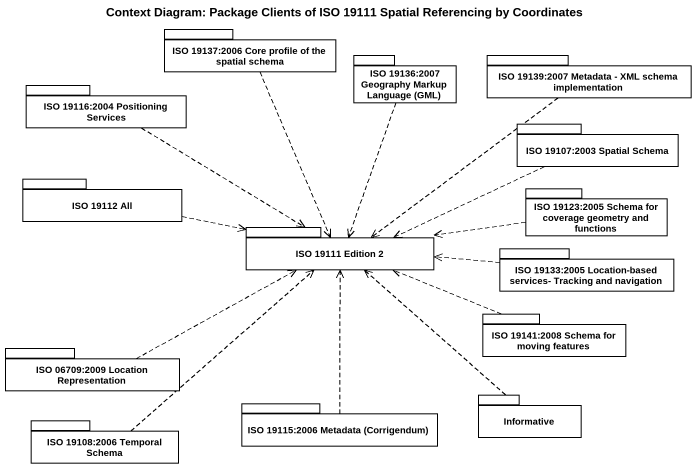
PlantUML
@startuml
title Context Diagram: Package Clients of ISO 19111 Spatial Referencing by Coordinates
package "ISO 19137:2006 Core profile of the spatial schema" as ISO_19137_2006_Core_profile {
}
package "ISO 19136:2007 Geography Markup Language (GML)" as ISO_19136_2007_Geography {
}
package "ISO 19139:2007 Metadata - XML schema implementation" as ISO_19139_2007_Metadata_XML {
}
package "ISO 19116:2004 Positioning Services" as ISO_19116_2004_Positioning {
}
package "ISO 19107:2003 Spatial Schema" as ISO_19107_2003_Spatial {
}
package "ISO 19112 All" as ISO_19112_All {
}
package "ISO 19123:2005 Schema for coverage geometry and functions" as ISO_19123_2005_Schema_for {
}
package "ISO 19111 Edition 2" as ISO_19111_Edition_2 {
}
package "ISO 19133:2005 Location-based services- Tracking and navigation" as ISO_19133_2005_Location {
}
package "ISO 19141:2008 Schema for moving features" as ISO_19141_2008_Schema_for {
}
package "ISO 06709:2009 Location Representation" as ISO_06709_2009_Location {
}
package "ISO 19108:2006 Temporal Schema" as ISO_19108_2006_Temporal {
}
package "ISO 19115:2006 Metadata (Corrigendum)" as ISO_19115_2006_Metadata {
}
package Informative {
}
ISO_19137_2006_Core_profile ..> ISO_19111_Edition_2
ISO_19136_2007_Geography ..> ISO_19111_Edition_2
ISO_19139_2007_Metadata_XML ..> ISO_19111_Edition_2
ISO_19116_2004_Positioning ..> ISO_19111_Edition_2
ISO_19107_2003_Spatial .left.> ISO_19111_Edition_2
ISO_19112_All .right.> ISO_19111_Edition_2
ISO_19123_2005_Schema_for .left.> ISO_19111_Edition_2
ISO_19133_2005_Location .left.> ISO_19111_Edition_2
ISO_19141_2008_Schema_for .left.> ISO_19111_Edition_2
ISO_06709_2009_Location .right.> ISO_19111_Edition_2
ISO_19108_2006_Temporal .up.> ISO_19111_Edition_2
ISO_19115_2006_Metadata .up.> ISO_19111_Edition_2
Informative .up.> ISO_19111_Edition_2
@enduml
